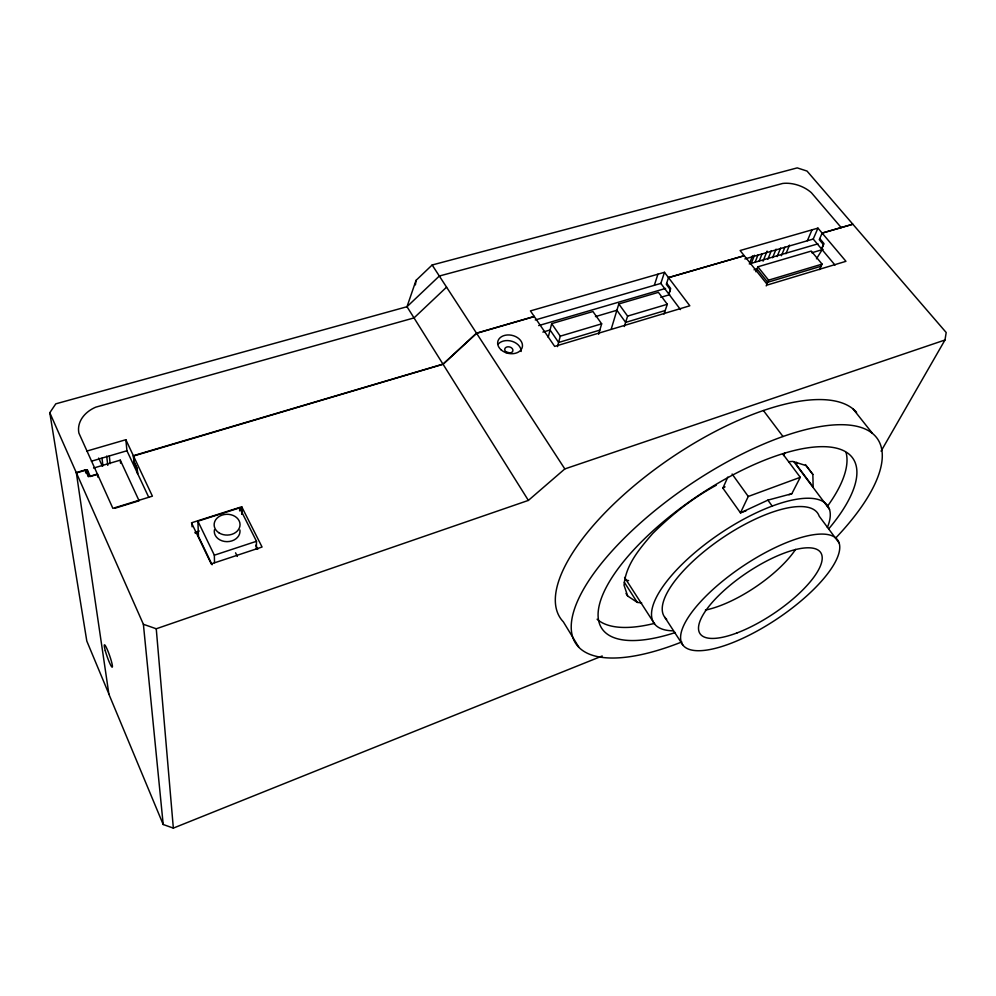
<?xml version="1.0" encoding="UTF-8"?>
<svg xmlns="http://www.w3.org/2000/svg" width="996" height="996" viewBox="0 0 996 996"><rect width="100%" height="100%" fill="white"/><g stroke="black" fill="none" stroke-linecap="round" stroke-linejoin="round"><path stroke-width="1.49" d="M239.65 510.911L239.65 507.86L197.893 521.194L198.465 536.433L212.086 564.757M241.704 514.322L241.729 506.777L191.481 522.813L211.227 563.91L262.06 547.028L241.729 506.777M242.19 513.774L242.227 507.736M256.346 548.771L256.495 541.289L239.65 507.86M415.407 284.881L416.029 280.386L432.152 264.998L797.223 167.888L807.021 171.063L946.2 332.527L944.98 339.997L881.074 451.163M548.211 337.345L551.672 323.638L592.944 311.536L601.659 323.825L598.621 334.245M557.536 346.608L560.262 336.162L551.672 323.638M611.158 329.315L618.802 303.954L658.406 292.338L667.308 304.278L663.983 314.076M624.355 326.501L627.592 316.106L618.802 303.954M654.335 285.304L657.933 274.199M668.528 277.66L744.249 255.698L668.503 277.573L666.299 284.333L670.345 289.699L668.851 294.106L660.834 283.412L664.481 272.306L530.432 310.901L554.672 346.396L689.817 305.784L664.481 272.306M416.029 280.386L407.003 306.718L528.378 500.403L564.819 468.929L944.98 339.997M749.702 263.069L752.528 255.823M751.059 263.952L754.482 255.275M755.08 262.272L757.931 255.038M759.238 260.989L762.114 253.768M755.889 271.746L757.869 266.804L811.254 251.079L822.086 264.114L819.633 269.592M763.061 261.164L767.094 251.104M767.866 259.271L771.34 250.656M772.572 257.752L776.071 249.162M777.104 256.595L780.64 248.004M766.198 285.914L768.563 280.162L822.086 264.114M781.399 255.735L784.948 247.157M785.956 253.719L789.529 245.141M807.333 240.771L812.026 229.827M744.846 258.96L813.222 239.052L817.953 228.121L845.953 261.313L767.605 284.918L740.115 250.531L817.953 228.121M822.161 233.114L852.85 224.212L822.148 233.089L819.285 239.675L823.48 244.68L821.563 249.025L823.966 243.572L819.758 238.579M746.178 510.724L740.464 512.853L722.884 488.14L727.839 477.072M800.274 477.308L748.257 496.469L740.464 512.853L767.879 500.141L791.832 493.705L800.274 477.308L783.018 454.213M783.553 455.57L784.848 452.943M816.459 258.823L822.148 249.71M86.988 451.039L125.845 439.722L152.4 496.157L112.872 508.346L97.396 474.034L88.383 476.711L85.345 469.9L76.319 472.577L108.85 693.901L86.801 641.051L49.8 412.73L55.788 403.841L407.003 306.718L439.323 276.029L782.707 183.451A26.232 16.783 19.6 0 1 811.367 192.689L841.209 227.586M446.569 287.159L414.025 317.911L95.79 407.152A32.744 24.651 -3.3 0 0 78.921 433.16L97.521 474.357L90.312 476.511L87.262 469.701L76.431 472.913M722.884 488.14L725.051 486.87M716.298 485.239C692.718 497.925 671.64 514.72 652.679 533.532C639.793 548.485 625.749 564.657 624.044 585.212L627.654 596.006L637.278 602.393L641.698 602.941M108.664 693.664L163.195 824.501L173.341 828.112L602.219 655.99M788.981 494.763L791.832 493.705M49.8 412.73L143.387 624.28L156.248 628.775L528.378 500.403M214.514 562.665L214.352 555.195L256.495 541.289M194.867 532.424L199.25 531.017M195.328 533.408L198.254 532.462M114.839 508.259L139.091 500.776L120.279 460.152L93.574 468.058M599.816 330.124L558.607 342.475L550.066 329.987L542.882 332.104M665.179 310.54L625.637 322.393L616.898 310.266L595.446 316.604M821.14 266.218L767.692 282.279L757.01 268.932L754.047 269.804M560.262 336.162L601.659 323.825M627.592 316.106L667.308 304.278M91.433 461.21L126.94 450.765L125.845 439.722M660.771 297.318L669.661 294.704M811.752 252.772L823.132 249.411M538.662 325.592L665.602 288.429M749.241 263.952L817.94 243.846M535.263 319.977L660.834 283.412M534.267 316.442L476.549 333.15L443.021 364.1L133.389 455.695L133.9 461.198L137.025 467.859L137.523 473.299M534.304 316.591L476.598 333.324L443.071 364.275L133.501 456.006L134.111 462.605L137.236 469.265L137.635 473.61M788.695 461.658L792.878 461.434L806.025 465.593L812.848 474.407L813.159 487.044L796.8 465.207L796.663 462.343M625.637 580.158L628.601 580.581M813.222 239.052L834.997 265.048M757.869 266.804L768.563 280.162M853.136 409.02L872.384 433.297M805.44 464.597L812.848 474.407M763.422 410.539L782.993 436.522M666.648 283.15L670.694 288.516L668.826 294.032L680.492 309.594M794.173 462.206L829.531 509.379M839.155 543.044A93.537 31.424 -33.9 0 0 712.103 590.23A93.537 31.424 -33.9 0 0 729.259 643.964A93.537 31.424 -33.9 0 0 839.155 543.044L819.173 516.152A92.491 32.93 -34 0 0 722.511 537.84A92.491 32.93 -34 0 0 666.673 619.263M767.879 500.141L772.174 506.055M732.122 474.034L748.257 496.469M664.706 617.171L682.808 644.96M432.152 264.998L564.819 468.929M624.579 577.431L654.534 623.832M624.293 582.249L637.278 602.393M626.011 593.454L627.654 596.006M578.813 647.188L563.338 621.828A180.438 70.193 -34.3 0 1 661.68 464.422A180.438 70.193 -34.3 0 1 856.585 412.344M255.711 545.248L257.74 549.282M235.554 552.817L237.322 556.415M197.893 521.194L214.352 555.195M126.94 450.765L148.665 497.116M98.666 458.073L102.351 466.19M85.345 469.9L85.768 472.988M87.262 469.701L88.109 475.851M97.396 474.034L97.782 477.096M102.003 458.222L102.937 465.891M106.684 456.081L107.767 465.356M109.286 455.956L110.17 463.663M120.279 460.152L120.603 463.24M143.387 624.28L163.195 824.501M156.248 628.775L173.341 828.112M191.954 523.796L192.079 526.809M846.09 452.595A150.807 57.307 -34.2 0 1 827.34 506.441M654.484 623.384A150.807 57.307 -34.2 0 1 597.102 619.226M505.669 352.534A4.146 3.05 12.9 0 1 509.765 353.057M675.375 632.522A151.641 56.15 -34.1 0 1 613.934 574.555A151.641 56.15 -34.1 0 1 799.053 449.408A151.641 56.15 -34.1 0 1 828.734 528.851M681.799 641.947A182.305 67.628 -34.2 0 1 587.491 582.697A182.305 67.628 -34.2 0 1 818.351 426.898A182.305 67.628 -34.2 0 1 835.52 538.201M498.374 343.906A12.5 9.176 12.9 0 1 512.417 341.429A12.5 9.176 12.9 0 1 521.157 351.488M239.924 529.972A12.873 10.371 -0.8 0 1 226.951 541.65A12.873 10.371 -0.8 0 1 214.414 529.785M795.605 549.381A71.886 25.572 -34 0 1 705.405 610.087M673.408 630.817A104.829 37.338 -34 0 1 720.718 533.097A104.829 37.338 -34 0 1 827.352 527.494M105.29 650.724A11.79 1.332 70.8 0 0 112.212 667.146A11.79 1.332 70.8 0 0 107.543 650.151A11.79 1.332 70.8 0 0 105.29 650.724M501.038 349.783A12.55 9.188 12.9 0 0 521.954 348.226A12.55 9.188 12.9 0 0 507.201 334.98A12.55 9.188 12.9 0 0 501.038 349.783M505.819 351.713A4.171 3.063 12.9 0 0 512.766 351.202A4.171 3.063 12.9 0 0 507.898 346.782A4.171 3.063 12.9 0 0 505.819 351.713M219.095 532.91A12.96 10.408 -0.7 0 0 239.912 526.1A12.96 10.408 -0.7 0 0 222.233 515.057A12.96 10.408 -0.7 0 0 219.095 532.91M737.052 632.908A72.683 24.402 -33.9 0 0 821.638 554.461A72.683 24.402 -33.9 0 0 722.386 592.022A72.683 24.402 -33.9 0 0 737.052 632.908"/></g></svg>
